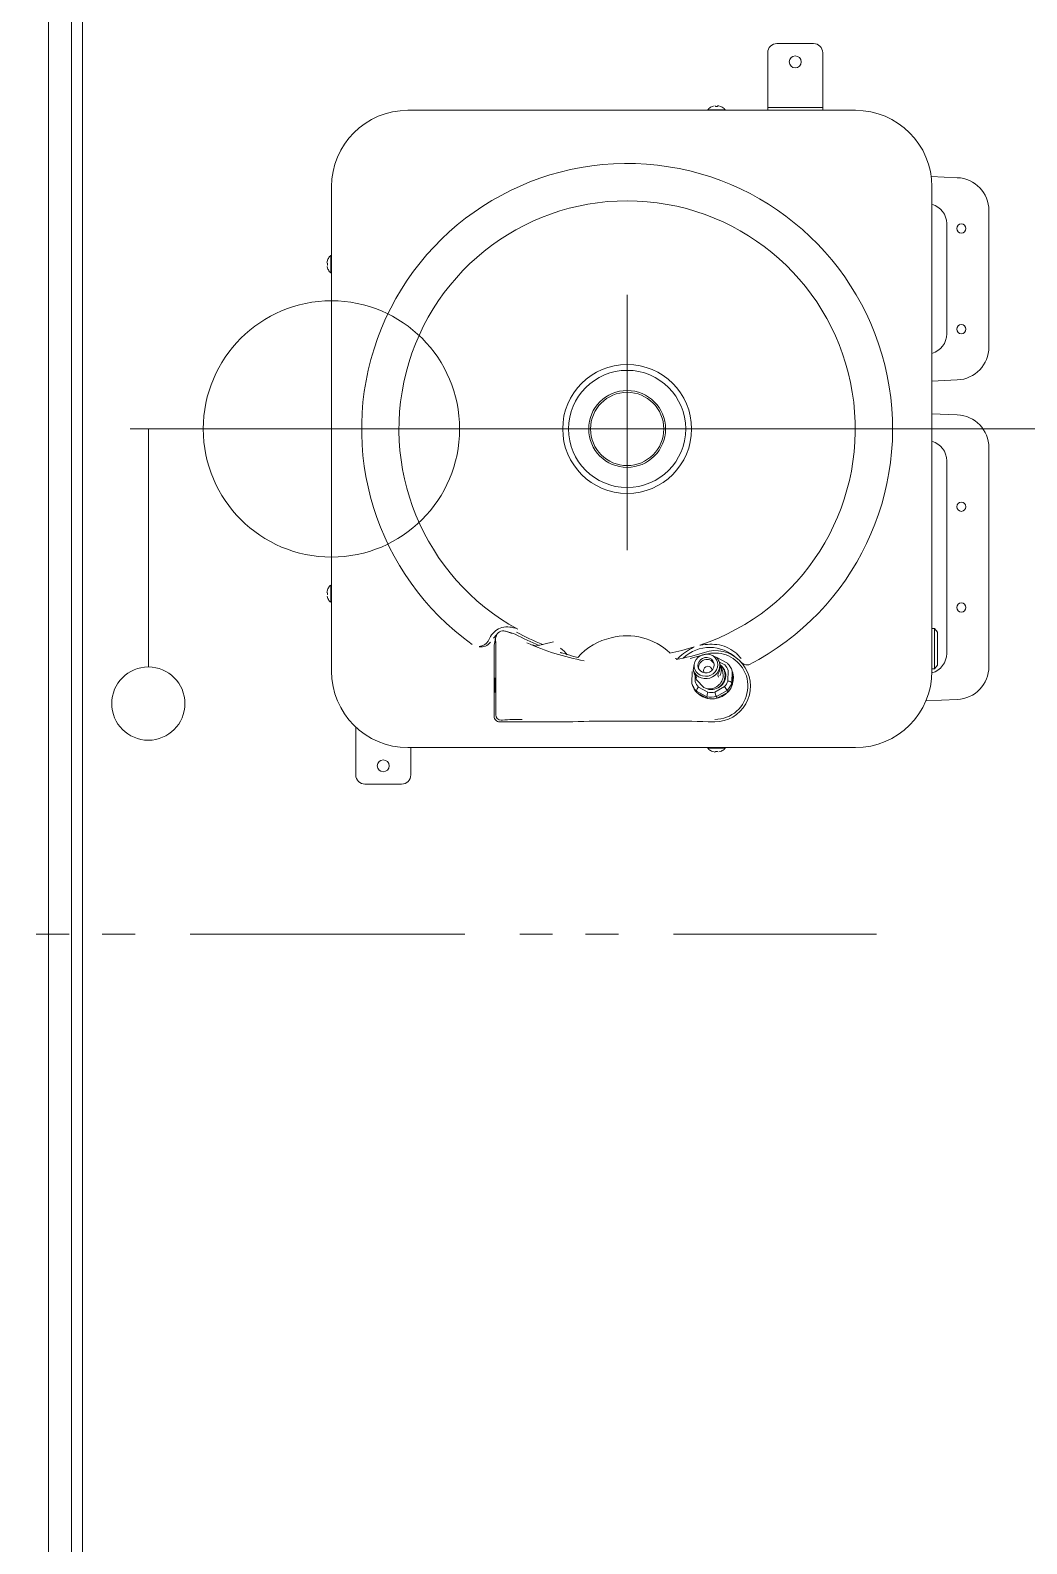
# Model space of a CAD drawing. Units: millimetres at full size. Extents: x -12803 to 120774, y -9413 to 101127.
# Drawn here: x 93084 to 93629, y 10164 to 10990 of the extents above; entities that cross this region are included whole.
import ezdxf

# ---------------------------------------------------------------- set-up
doc = ezdxf.new("R2010")
doc.units = ezdxf.units.MM
doc.header["$LTSCALE"] = 30
doc.linetypes.add('DOUBLE_CHAIN1', pattern=[8.8, 5, -1, 0.6, -0.6, 0.6, -1])
doc.linetypes.add('LONG_CHAIN', pattern=[21, 18, -1, 1, -1])
doc.layers.add('0-0_NoName', color=7, linetype='Continuous')
for name, color, linetype, lineweight in [('2-2_間仕切り芯', 7, 'DOUBLE_CHAIN1', 15), ('2-3_間仕切り', 7, 'Continuous', 15), ('3-3_AIHO30-厨房機器', 7, 'Continuous', 15), ('3-5_AIHO57-排水立上げ', 7, 'Continuous', 15), ('3-6_AIHO56-排水接続', 7, 'Continuous', 15)]:
    doc.layers.add(name, color=color, linetype=linetype, lineweight=lineweight)

# ---------------------------------------------------------------- blocks, each defined once
blk = doc.blocks.new('グループ部品-732')
at = {"layer": '2-2_間仕切り芯'}
blk.add_line((90795.67, 10496.41), (93546.63, 10496.41), dxfattribs=at)
at = {"layer": '2-3_間仕切り'}
for p, q in [((93094.36, 11818.91), (93094.36, 8763.91)), ((93106.86, 11818.91), (93106.86, 8853.91)), ((93112.86, 11812.91), (93112.86, 8866.41))]:
    blk.add_line(p, q, dxfattribs=at)
at = {"layer": '3-3_AIHO30-厨房機器'}
for p, q in [((93487.16, 10977.91), (93487.16, 10947.91)), ((93492.16, 10982.91), (93512.16, 10982.91)), ((93517.16, 10977.91), (93517.16, 10947.91)), ((93290.66, 10946.46), (93535.06, 10946.46)), ((93454.46, 10946.76), (93454.46, 10946.46)), ((93463.86, 10946.76), (93454.46, 10946.76)), ((93457.03, 10948.6), (93457.86, 10948.82)), ((93460.46, 10948.82), (93461.28, 10948.6)), ((93463.86, 10946.46), (93463.86, 10946.76)), ((93487.16, 10946.46), (93487.16, 10947.91)), ((93248.86, 10640.16), (93248.86, 10904.66)), ((93576.48, 10910.26), (93590.68, 10909.65)), ((93576.86, 10904.66), (93576.86, 10640.16)), ((93607.91, 10891.67), (93607.91, 10817.16)), ((93584.91, 10884.55), (93584.91, 10824.28)), ((93246.49, 10863.71), (93246.72, 10864.54)), ((93248.86, 10867.11), (93248.56, 10867.11)), ((93248.56, 10867.11), (93248.56, 10862.41)), ((93248.56, 10862.41), (93248.56, 10857.71)), ((93246.72, 10860.29), (93246.49, 10861.11)), ((93248.56, 10857.71), (93248.86, 10857.71)), ((93248.66, 10796.24), (93248.86, 10796.32)), ((93590.68, 10799.17), (93576.86, 10798.58)), ((93576.86, 10780.74), (93590.68, 10780.15)), ((93584.91, 10755.05), (93584.91, 10649.78)), ((93607.91, 10762.17), (93607.91, 10642.66)), ((93246.49, 10683.71), (93246.72, 10684.54)), ((93246.72, 10680.29), (93246.49, 10681.11)), ((93248.86, 10687.11), (93248.56, 10687.11)), ((93248.56, 10687.11), (93248.56, 10682.41)), ((93248.56, 10682.41), (93248.56, 10677.71)), ((93248.56, 10677.71), (93248.86, 10677.71)), ((93334.53, 10656.57), (93335.78, 10659.04)), ((93335.68, 10655.95), (93335.61, 10655.84)), ((93339.18, 10660.09), (93337.37, 10658.19)), ((93338.68, 10658.91), (93338.54, 10657.82)), ((93338.76, 10659.19), (93338.68, 10658.92)), ((93343.9, 10661.98), (93343.62, 10662.04)), ((93344.93, 10661.56), (93343.91, 10661.98)), ((93370.23, 10656.17), (93360.32, 10653.71)), ((93578.21, 10663.41), (93576.86, 10663.41)), ((93579.91, 10661.41), (93578.21, 10663.41)), ((93578.21, 10641.41), (93578.21, 10663.41)), ((93579.91, 10643.41), (93579.91, 10661.41)), ((93337.7, 10653.29), (93337.7, 10615.41)), ((93374.42, 10650.02), (93374.09, 10650.37)), ((93438.17, 10647.28), (93436.65, 10646.95)), ((93465.12, 10644.47), (93459.41, 10647.53)), ((93470.22, 10649.67), (93472.71, 10646.95)), ((93445.81, 10639.85), (93445.7, 10633.52)), ((93446.45, 10640.67), (93447.05, 10643.8)), ((93446.45, 10640.67), (93446.69, 10639.95)), ((93446.69, 10639.95), (93447.23, 10638.75)), ((93460.94, 10644.64), (93460.7, 10645.36)), ((93463.71, 10643.5), (93460.8, 10645.07)), ((93462.54, 10639.79), (93461.53, 10642.85)), ((93464.22, 10637.87), (93463.49, 10640.1)), ((93465.41, 10634.73), (93465.52, 10640.48)), ((93467.71, 10640.15), (93467.6, 10633.82)), ((93467.71, 10640.15), (93468.01, 10639.17)), ((93467.9, 10632.83), (93468.01, 10639.17)), ((93576.86, 10641.41), (93578.21, 10641.41)), ((93578.21, 10641.41), (93579.91, 10643.41)), ((93445.71, 10633.44), (93446.01, 10632.46)), ((93447.28, 10638.15), (93448.17, 10635.45)), ((93447.56, 10637.31), (93447.51, 10634.43)), ((93447.97, 10637.49), (93448.33, 10636.41)), ((93452.19, 10631.25), (93448.17, 10635.45)), ((93449.31, 10631.41), (93454.5, 10628.62)), ((93458.21, 10628.68), (93463.5, 10631.65)), ((93460.24, 10636.92), (93459.89, 10638)), ((93467.9, 10632.83), (93467.6, 10633.82)), ((93453.94, 10626.17), (93448.22, 10629.24)), ((93448.52, 10628.26), (93448.22, 10629.24)), ((93448.52, 10628.26), (93454.24, 10625.19)), ((93453.94, 10626.17), (93454.24, 10625.19)), ((93464.94, 10629.52), (93459.1, 10626.26)), ((93459.4, 10625.28), (93459.1, 10626.26)), ((93459.4, 10625.28), (93465.24, 10628.54)), ((93464.94, 10629.52), (93465.24, 10628.54)), ((93590.68, 10624.67), (93573.58, 10623.94)), ((93262.16, 10583.41), (93262.16, 10609.58)), ((93340.69, 10612.41), (93377.7, 10612.41)), ((93342.31, 10613.43), (93341.58, 10613.3)), ((93433.7, 10612.83), (93401.7, 10612.83)), ((93457.7, 10612.41), (93458.21, 10612.41)), ((93535.06, 10598.36), (93290.66, 10598.36)), ((93292.16, 10583.41), (93292.16, 10598.36)), ((93454.46, 10598.36), (93454.46, 10598.06)), ((93454.46, 10598.06), (93459.16, 10598.06)), ((93459.16, 10598.06), (93463.86, 10598.06)), ((93463.86, 10598.06), (93463.86, 10598.36)), ((93457.86, 10596), (93457.03, 10596.23)), ((93461.28, 10596.23), (93460.46, 10596)), ((93287.16, 10578.41), (93267.16, 10578.41))]:
    blk.add_line(p, q, dxfattribs=at)
at = {"layer": '3-3_AIHO30-厨房機器', "linetype": 'LONG_CHAIN'}
for p, q in [((93410.36, 10706.26), (93410.36, 10845.7)), ((93220.81, 10772.41), (93639.99, 10772.41))]:
    blk.add_line(p, q, dxfattribs=at)
at = {"layer": '3-3_AIHO30-厨房機器'}
for points in [[(93458.67, 10948.82), (93458.68, 10948.6), (93459.63, 10948.6), (93459.65, 10948.82)], [(93487.16, 10947.91), (93517.16, 10947.91), (93517.16, 10946.46)], [(93246.49, 10861.92), (93246.72, 10861.94), (93246.72, 10862.89), (93246.49, 10862.9)], [(93246.49, 10681.92), (93246.72, 10681.94), (93246.72, 10682.89), (93246.49, 10682.9)], [(93338.77, 10659.21), (93338.36, 10657.54), (93338.01, 10655.52)], [(93347.02, 10661), (93345.13, 10661.62), (93343.6, 10662.05)], [(93377.7, 10649.23), (93374, 10650.26), (93373.86, 10650.3)], [(93433.72, 10650.02), (93440.3, 10651.46), (93447.03, 10653.33)], [(93453, 10649.24), (93448.08, 10647.88), (93444.8, 10647.08)], [(93460.7, 10645.36), (93459.41, 10647.53), (93456.44, 10648.84)], [(93461.02, 10643.34), (93460.85, 10641.83), (93460.34, 10640.37), (93459.51, 10639.04), (93458.4, 10637.9), (93457.06, 10636.99), (93455.57, 10636.37), (93453.98, 10636.05), (93452.37, 10636.06), (93450.82, 10636.4), (93449.4, 10637.05), (93448.17, 10637.97), (93447.2, 10639.14), (93446.52, 10640.48), (93446.45, 10640.67)], [(93447.82, 10636.95), (93447.23, 10638.33), (93447.05, 10639.07)], [(93452.36, 10639.26), (93452.2, 10639.55), (93452.02, 10640.4)], [(93460.7, 10645.36), (93460.85, 10644.83), (93461.02, 10643.34)], [(93462.86, 10637.76), (93462.68, 10639.26), (93462.54, 10639.79)], [(93459.65, 10596), (93459.63, 10596.23), (93458.68, 10596.23), (93458.67, 10596)]]:
    blk.add_lwpolyline(points, dxfattribs=at)
for points in [[(93459.91, 10643.65), (93459.74, 10645.04), (93459.23, 10646.34), (93458.4, 10647.48), (93457.31, 10648.4), (93456.01, 10649.05), (93454.58, 10649.39), (93453.08, 10649.41), (93451.61, 10649.1), (93450.23, 10648.48), (93449.03, 10647.59), (93448.07, 10646.47), (93447.39, 10645.19), (93447.05, 10643.8), (93447.05, 10642.4), (93447.39, 10641.04), (93448.07, 10639.81), (93449.03, 10638.78), (93450.23, 10637.99), (93451.61, 10637.49), (93453.08, 10637.31), (93454.58, 10637.46), (93456.01, 10637.92), (93457.31, 10638.68), (93458.4, 10639.69), (93459.23, 10640.91), (93459.74, 10642.25)], [(93457.93, 10643.57), (93457.75, 10644.74), (93457.22, 10645.81), (93456.38, 10646.67), (93455.31, 10647.27), (93454.09, 10647.55), (93452.82, 10647.5), (93451.6, 10647.11), (93450.53, 10646.42), (93449.7, 10645.48), (93449.17, 10644.37), (93448.99, 10643.18), (93449.17, 10642.01), (93449.7, 10640.95), (93450.53, 10640.08), (93451.6, 10639.48), (93452.82, 10639.2), (93454.09, 10639.25), (93455.31, 10639.64), (93456.38, 10640.33), (93457.22, 10641.27), (93457.75, 10642.38)]]:
    blk.add_lwpolyline(points, close=True, dxfattribs=at)
for centre, radius in [((93502.16, 10972.91), 3.25), ((93592.91, 10881.91), 2.5), ((93592.91, 10826.91), 2.5), ((93410.36, 10772.41), 35.21), ((93410.36, 10772.41), 32), ((93410.36, 10772.41), 21), ((93410.36, 10772.41), 20), ((93592.91, 10729.91), 2.5), ((93592.91, 10674.91), 2.5), ((93277.16, 10588.41), 3.25)]:
    blk.add_circle(centre, radius, dxfattribs=at)
for centre, radius, start, end in [((93492.16, 10977.91), 5, 90, 180), ((93512.16, 10977.91), 5, 0, 90), ((93290.66, 10904.66), 41.8, 90, 180), ((93457.01, 10945.19), 3, 131.20813, 148.49311), ((93459.06, 10942.86), 6.1, 109.44646, 131.20813), ((93460.05, 10947.67), 1.23, 70.71173, 109.28827), ((93459.26, 10942.86), 6.1, 48.79187, 70.52724), ((93461.3, 10945.19), 3, 31.50689, 48.79187), ((93535.06, 10904.66), 41.8, 0, 90), ((93410.36, 10772.41), 145, 297.30898, 234.31004), ((93589.91, 10891.67), 18, 0, 87.54597), ((93410.36, 10772.41), 124.6, 288.5473, 241.33378), ((93573.91, 10884.55), 11, 0, 74.4439), ((93247.65, 10863.31), 1.23, 160.71173, 199.28827), ((93252.46, 10862.51), 6.1, 138.79187, 160.52724), ((93250.12, 10864.55), 3, 121.50689, 138.79187), ((93252.46, 10862.31), 6.1, 199.44646, 221.20813), ((93250.12, 10860.27), 3, 221.20813, 238.49311), ((93573.91, 10824.28), 11, 285.5561, 0), ((93589.91, 10817.16), 18, 272.45403, 0), ((93589.91, 10762.17), 18, 0, 87.54597), ((93573.91, 10755.05), 11, 0, 74.4439), ((93247.65, 10683.31), 1.23, 160.71173, 199.28827), ((93252.46, 10682.51), 6.1, 138.79187, 160.52724), ((93252.46, 10682.31), 6.1, 199.44646, 221.20813), ((93250.12, 10684.55), 3, 121.50689, 138.79187), ((93250.12, 10680.27), 3, 221.20813, 238.49311), ((93345.88, 10652.83), 11.86, 109.48182, 148.4369), ((93344.75, 10649.68), 14.62, 67.4812, 101.11666), ((93329.17, 10660.02), 6.37, 273.14499, 327.30694), ((93330.66, 10659.45), 6.13, 259.60138, 323.92648), ((93345.19, 10653.37), 7.5, 163.32573, 180.65884), ((91714.67, 10635.37), 1624.03, 359.32689, 0.79189), ((93342.73, 10658.06), 4.07, 73.29036, 168.20903), ((93322.99, 10584.07), 80.55, 71.04583, 74.19294), ((93345.61, 10653.63), 7.5, 61.84409, 79.20926), ((93412.79, 10782.69), 138, 242.53944, 248.58158), ((93410.36, 10772.41), 126.38, 241.4342, 248.64451), ((93412.02, 10780.11), 136.66, 245.61353, 259.41481), ((93409.36, 10624.39), 34.84, 102.71285, 138.12555), ((93410.2, 10625.11), 34.33, 46.80597, 104.33404), ((93353.94, 10637.21), 17.94, 67.72068, 74.40521), ((93361.26, 10657.98), 4.29, 234.36072, 250.64965), ((93367.81, 10642.67), 11.7, 32.50758, 58.03618), ((93406.45, 10742.12), 97.24, 252.79969, 256.30079), ((93416.35, 10760.67), 116.1, 280.32006, 288.21509), ((93464.2, 10618.62), 38.71, 116.92912, 132.25254), ((93455.53, 10632.05), 21.01, 45.92632, 133.78624), ((93446.58, 10653.8), 0.663, 277.65447, 285.99184), ((93450.09, 10654.92), 0.663, 289.67624, 298.01216), ((93456.23, 10618.92), 35.9, 82.80977, 99.34485), ((93459.19, 10630.52), 20.91, 94.08537, 108.23707), ((93458.19, 10631.96), 18.08, 33.16505, 106.75597), ((93458.21, 10631.9), 19.49, 270, 91.50821), ((93455.38, 10632.38), 22.79, 49.3593, 76.4417), ((93573.91, 10649.78), 11, 285.49352, 0), ((93290.66, 10640.16), 41.8, 180, 270), ((93423.86, 10624.09), 27.59, 29.05305, 32.10383), ((93453.91, 10642), 4.54, 29.37917, 187.07729), ((93454.42, 10640.37), 2.39, 8.38641, 179.36667), ((93462.95, 10637.57), 3.09, 145.63136, 172.05538), ((93457.24, 10636.25), 11.16, 285.24667, 15.12776), ((93454.58, 10642.6), 6.68, 330.62573, 17.85441), ((93455.22, 10640.79), 6.63, 330.50678, 26.26872), ((93457.27, 10637.68), 6.95, 359.18253, 53.98744), ((93457.36, 10637.33), 6.98, 18.55586, 53.63851), ((93456.54, 10637.82), 7.31, 359.94078, 35.19858), ((93457.49, 10637.74), 8.48, 18.83504, 42.77158), ((93457.89, 10637.14), 10.28, 17.02641, 44.58021), ((93476.71, 10650.06), 6.58, 225.8079, 268.04177), ((93459.6, 10632.34), 16.7, 350.59587, 34.70776), ((93476.36, 10644.9), 1.42, 274.89465, 291.29129), ((93535.06, 10640.16), 41.8, 270, 0), ((93589.91, 10642.66), 18, 272.45403, 0), ((93384.15, 10632.41), 46.21, 175.03382, 184.96618), ((93292.08, 10632.41), 46.21, 355.03382, 4.96618), ((93455.54, 10636.45), 10.28, 197.02641, 224.58021), ((93456.59, 10636.07), 11.18, 198.85368, 288.69441), ((93455.84, 10635.47), 10.28, 197.02641, 224.58021), ((93455.54, 10637.17), 8.48, 198.83504, 222.77158), ((93451.98, 10628.7), 3.81, 134.68155, 171.82196), ((93456.31, 10638.02), 7.93, 238.68349, 356.83642), ((93455.18, 10638.11), 7.69, 257.93069, 357.43159), ((93455.67, 10637.95), 8.19, 304.95805, 359.029), ((93456.71, 10637.99), 9.29, 316.96871, 339.486), ((93456.58, 10625.41), 9.32, 26.22055, 42.0286), ((93456.95, 10637.44), 11.25, 315.26458, 341.19014), ((93457.25, 10636.46), 11.25, 315.26458, 341.19014), ((93465.26, 10631.29), 3.44, 47.13773, 87.36666), ((93459.95, 10626.09), 6.01, 155.12978, 179.24898), ((93456.32, 10637.97), 12.04, 258.58316, 283.35888), ((93456.62, 10636.99), 12.04, 258.58316, 283.35888), ((93456.19, 10638.42), 9.95, 260.21311, 281.72893), ((93458.3, 10631.64), 17.89, 269.72284, 353.4734), ((93388.49, 10601.63), 74.79, 19.22894, 21.20982), ((93340.69, 10615.41), 3, 179.98806, 270.01194), ((93341.58, 10616.3), 3, 180.08169, 269.91831), ((93350.64, 10505.18), 108.57, 88.77868, 94.40133), ((93399.65, 10042.44), 570.4, 89.79465, 92.20596), ((93435.74, 10042.44), 570.4, 87.79404, 90.20535), ((93457.01, 10599.63), 3, 211.50689, 228.79187), ((93459.06, 10601.96), 6.1, 228.79187, 250.52724), ((93459.26, 10601.96), 6.1, 289.44646, 311.20813), ((93461.3, 10599.63), 3, 311.20813, 328.49311), ((93458.26, 10597.16), 1.23, 250.71173, 289.28827), ((93267.16, 10583.41), 5, 180, 270), ((93287.16, 10583.41), 5, 270, 0)]:
    blk.add_arc(centre, radius, start, end, dxfattribs=at)
at = {"layer": '3-5_AIHO57-排水立上げ'}
blk.add_lwpolyline([(93178.86, 10772.41), (93148.86, 10772.41), (93148.86, 10642.41)], dxfattribs=at)
blk.add_circle((93148.86, 10622.41), 20, dxfattribs=at)
at = {"layer": '3-6_AIHO56-排水接続'}
for p, q in [((93248.86, 10662.41), (93248.86, 10882.41)), ((93138.86, 10772.41), (93358.86, 10772.41))]:
    blk.add_line(p, q, dxfattribs=at)
blk.add_circle((93248.86, 10772.41), 70, dxfattribs=at)
blk = doc.blocks.new('グループ部品-763')
at = {"layer": '2-2_間仕切り芯'}
blk.add_line((90795.67, 10496.41), (93546.63, 10496.41), dxfattribs=at)
at = {"layer": '3-3_AIHO30-厨房機器'}
for p, q in [((93487.16, 10977.91), (93487.16, 10947.91)), ((93492.16, 10982.91), (93512.16, 10982.91)), ((93517.16, 10977.91), (93517.16, 10947.91)), ((93290.66, 10946.46), (93535.06, 10946.46)), ((93454.46, 10946.76), (93454.46, 10946.46)), ((93463.86, 10946.76), (93454.46, 10946.76)), ((93457.03, 10948.6), (93457.86, 10948.82)), ((93460.46, 10948.82), (93461.28, 10948.6)), ((93463.86, 10946.46), (93463.86, 10946.76)), ((93487.16, 10946.46), (93487.16, 10947.91)), ((93248.86, 10640.16), (93248.86, 10904.66)), ((93576.48, 10910.26), (93590.68, 10909.65)), ((93576.86, 10904.66), (93576.86, 10640.16)), ((93607.91, 10891.67), (93607.91, 10817.16)), ((93584.91, 10884.55), (93584.91, 10824.28)), ((93246.49, 10863.71), (93246.72, 10864.54)), ((93248.86, 10867.11), (93248.56, 10867.11)), ((93248.56, 10867.11), (93248.56, 10862.41)), ((93248.56, 10862.41), (93248.56, 10857.71)), ((93246.72, 10860.29), (93246.49, 10861.11)), ((93248.56, 10857.71), (93248.86, 10857.71)), ((93248.66, 10796.24), (93248.86, 10796.32)), ((93590.68, 10799.17), (93576.86, 10798.58)), ((93576.86, 10780.74), (93590.68, 10780.15)), ((93584.91, 10755.05), (93584.91, 10649.78)), ((93607.91, 10762.17), (93607.91, 10642.66)), ((93246.49, 10683.71), (93246.72, 10684.54)), ((93246.72, 10680.29), (93246.49, 10681.11)), ((93248.86, 10687.11), (93248.56, 10687.11)), ((93248.56, 10687.11), (93248.56, 10682.41)), ((93248.56, 10682.41), (93248.56, 10677.71)), ((93248.56, 10677.71), (93248.86, 10677.71)), ((93334.53, 10656.57), (93335.78, 10659.04)), ((93335.68, 10655.95), (93335.61, 10655.84)), ((93339.18, 10660.09), (93337.37, 10658.19)), ((93338.68, 10658.91), (93338.54, 10657.82)), ((93338.76, 10659.19), (93338.68, 10658.92)), ((93343.9, 10661.98), (93343.62, 10662.04)), ((93344.93, 10661.56), (93343.91, 10661.98)), ((93370.23, 10656.17), (93360.32, 10653.71)), ((93578.21, 10663.41), (93576.86, 10663.41)), ((93579.91, 10661.41), (93578.21, 10663.41)), ((93578.21, 10641.41), (93578.21, 10663.41)), ((93579.91, 10643.41), (93579.91, 10661.41)), ((93337.7, 10653.29), (93337.7, 10615.41)), ((93374.42, 10650.02), (93374.09, 10650.37)), ((93438.17, 10647.28), (93436.65, 10646.95)), ((93465.12, 10644.47), (93459.41, 10647.53)), ((93470.22, 10649.67), (93472.71, 10646.95)), ((93445.81, 10639.85), (93445.7, 10633.52)), ((93446.45, 10640.67), (93447.05, 10643.8)), ((93446.45, 10640.67), (93446.69, 10639.95)), ((93446.69, 10639.95), (93447.23, 10638.75)), ((93460.94, 10644.64), (93460.7, 10645.36)), ((93463.71, 10643.5), (93460.8, 10645.07)), ((93462.54, 10639.79), (93461.53, 10642.85)), ((93464.22, 10637.87), (93463.49, 10640.1)), ((93465.41, 10634.73), (93465.52, 10640.48)), ((93467.71, 10640.15), (93467.6, 10633.82)), ((93467.71, 10640.15), (93468.01, 10639.17)), ((93467.9, 10632.83), (93468.01, 10639.17)), ((93576.86, 10641.41), (93578.21, 10641.41)), ((93578.21, 10641.41), (93579.91, 10643.41)), ((93445.71, 10633.44), (93446.01, 10632.46)), ((93447.28, 10638.15), (93448.17, 10635.45)), ((93447.56, 10637.31), (93447.51, 10634.43)), ((93447.97, 10637.49), (93448.33, 10636.41)), ((93452.19, 10631.25), (93448.17, 10635.45)), ((93449.31, 10631.41), (93454.5, 10628.62)), ((93458.21, 10628.68), (93463.5, 10631.65)), ((93460.24, 10636.92), (93459.89, 10638)), ((93467.9, 10632.83), (93467.6, 10633.82)), ((93453.94, 10626.17), (93448.22, 10629.24)), ((93448.52, 10628.26), (93448.22, 10629.24)), ((93448.52, 10628.26), (93454.24, 10625.19)), ((93453.94, 10626.17), (93454.24, 10625.19)), ((93464.94, 10629.52), (93459.1, 10626.26)), ((93459.4, 10625.28), (93459.1, 10626.26)), ((93459.4, 10625.28), (93465.24, 10628.54)), ((93464.94, 10629.52), (93465.24, 10628.54)), ((93590.68, 10624.67), (93573.58, 10623.94)), ((93262.16, 10583.41), (93262.16, 10609.58)), ((93340.69, 10612.41), (93377.7, 10612.41)), ((93342.31, 10613.43), (93341.58, 10613.3)), ((93433.7, 10612.83), (93401.7, 10612.83)), ((93457.7, 10612.41), (93458.21, 10612.41)), ((93535.06, 10598.36), (93290.66, 10598.36)), ((93292.16, 10583.41), (93292.16, 10598.36)), ((93454.46, 10598.36), (93454.46, 10598.06)), ((93454.46, 10598.06), (93459.16, 10598.06)), ((93459.16, 10598.06), (93463.86, 10598.06)), ((93463.86, 10598.06), (93463.86, 10598.36)), ((93457.86, 10596), (93457.03, 10596.23)), ((93461.28, 10596.23), (93460.46, 10596)), ((93287.16, 10578.41), (93267.16, 10578.41))]:
    blk.add_line(p, q, dxfattribs=at)
at = {"layer": '3-3_AIHO30-厨房機器', "linetype": 'LONG_CHAIN'}
for p, q in [((93410.36, 10706.26), (93410.36, 10845.7)), ((93220.81, 10772.41), (93639.99, 10772.41))]:
    blk.add_line(p, q, dxfattribs=at)
at = {"layer": '3-3_AIHO30-厨房機器'}
for points in [[(93458.67, 10948.82), (93458.68, 10948.6), (93459.63, 10948.6), (93459.65, 10948.82)], [(93487.16, 10947.91), (93517.16, 10947.91), (93517.16, 10946.46)], [(93246.49, 10861.92), (93246.72, 10861.94), (93246.72, 10862.89), (93246.49, 10862.9)], [(93246.49, 10681.92), (93246.72, 10681.94), (93246.72, 10682.89), (93246.49, 10682.9)], [(93338.77, 10659.21), (93338.36, 10657.54), (93338.01, 10655.52)], [(93347.02, 10661), (93345.13, 10661.62), (93343.6, 10662.05)], [(93377.7, 10649.23), (93374, 10650.26), (93373.86, 10650.3)], [(93433.72, 10650.02), (93440.3, 10651.46), (93447.03, 10653.33)], [(93453, 10649.24), (93448.08, 10647.88), (93444.8, 10647.08)], [(93460.7, 10645.36), (93459.41, 10647.53), (93456.44, 10648.84)], [(93461.02, 10643.34), (93460.85, 10641.83), (93460.34, 10640.37), (93459.51, 10639.04), (93458.4, 10637.9), (93457.06, 10636.99), (93455.57, 10636.37), (93453.98, 10636.05), (93452.37, 10636.06), (93450.82, 10636.4), (93449.4, 10637.05), (93448.17, 10637.97), (93447.2, 10639.14), (93446.52, 10640.48), (93446.45, 10640.67)], [(93447.82, 10636.95), (93447.23, 10638.33), (93447.05, 10639.07)], [(93452.36, 10639.26), (93452.2, 10639.55), (93452.02, 10640.4)], [(93460.7, 10645.36), (93460.85, 10644.83), (93461.02, 10643.34)], [(93462.86, 10637.76), (93462.68, 10639.26), (93462.54, 10639.79)], [(93459.65, 10596), (93459.63, 10596.23), (93458.68, 10596.23), (93458.67, 10596)]]:
    blk.add_lwpolyline(points, dxfattribs=at)
for points in [[(93459.91, 10643.65), (93459.74, 10645.04), (93459.23, 10646.34), (93458.4, 10647.48), (93457.31, 10648.4), (93456.01, 10649.05), (93454.58, 10649.39), (93453.08, 10649.41), (93451.61, 10649.1), (93450.23, 10648.48), (93449.03, 10647.59), (93448.07, 10646.47), (93447.39, 10645.19), (93447.05, 10643.8), (93447.05, 10642.4), (93447.39, 10641.04), (93448.07, 10639.81), (93449.03, 10638.78), (93450.23, 10637.99), (93451.61, 10637.49), (93453.08, 10637.31), (93454.58, 10637.46), (93456.01, 10637.92), (93457.31, 10638.68), (93458.4, 10639.69), (93459.23, 10640.91), (93459.74, 10642.25)], [(93457.93, 10643.57), (93457.75, 10644.74), (93457.22, 10645.81), (93456.38, 10646.67), (93455.31, 10647.27), (93454.09, 10647.55), (93452.82, 10647.5), (93451.6, 10647.11), (93450.53, 10646.42), (93449.7, 10645.48), (93449.17, 10644.37), (93448.99, 10643.18), (93449.17, 10642.01), (93449.7, 10640.95), (93450.53, 10640.08), (93451.6, 10639.48), (93452.82, 10639.2), (93454.09, 10639.25), (93455.31, 10639.64), (93456.38, 10640.33), (93457.22, 10641.27), (93457.75, 10642.38)]]:
    blk.add_lwpolyline(points, close=True, dxfattribs=at)
for centre, radius in [((93502.16, 10972.91), 3.25), ((93592.91, 10881.91), 2.5), ((93592.91, 10826.91), 2.5), ((93410.36, 10772.41), 35.21), ((93410.36, 10772.41), 32), ((93410.36, 10772.41), 21), ((93410.36, 10772.41), 20), ((93592.91, 10729.91), 2.5), ((93592.91, 10674.91), 2.5), ((93277.16, 10588.41), 3.25)]:
    blk.add_circle(centre, radius, dxfattribs=at)
for centre, radius, start, end in [((93492.16, 10977.91), 5, 90, 180), ((93512.16, 10977.91), 5, 0, 90), ((93290.66, 10904.66), 41.8, 90, 180), ((93457.01, 10945.19), 3, 131.20813, 148.49311), ((93459.06, 10942.86), 6.1, 109.44646, 131.20813), ((93460.05, 10947.67), 1.23, 70.71173, 109.28827), ((93459.26, 10942.86), 6.1, 48.79187, 70.52724), ((93461.3, 10945.19), 3, 31.50689, 48.79187), ((93535.06, 10904.66), 41.8, 0, 90), ((93410.36, 10772.41), 145, 297.30898, 234.31004), ((93589.91, 10891.67), 18, 0, 87.54597), ((93410.36, 10772.41), 124.6, 288.5473, 241.33378), ((93573.91, 10884.55), 11, 0, 74.4439), ((93247.65, 10863.31), 1.23, 160.71173, 199.28827), ((93252.46, 10862.51), 6.1, 138.79187, 160.52724), ((93250.12, 10864.55), 3, 121.50689, 138.79187), ((93252.46, 10862.31), 6.1, 199.44646, 221.20813), ((93250.12, 10860.27), 3, 221.20813, 238.49311), ((93573.91, 10824.28), 11, 285.5561, 0), ((93589.91, 10817.16), 18, 272.45403, 0), ((93589.91, 10762.17), 18, 0, 87.54597), ((93573.91, 10755.05), 11, 0, 74.4439), ((93247.65, 10683.31), 1.23, 160.71173, 199.28827), ((93252.46, 10682.51), 6.1, 138.79187, 160.52724), ((93252.46, 10682.31), 6.1, 199.44646, 221.20813), ((93250.12, 10684.55), 3, 121.50689, 138.79187), ((93250.12, 10680.27), 3, 221.20813, 238.49311), ((93345.88, 10652.83), 11.86, 109.48182, 148.4369), ((93344.75, 10649.68), 14.62, 67.4812, 101.11666), ((93329.17, 10660.02), 6.37, 273.14499, 327.30694), ((93330.66, 10659.45), 6.13, 259.60138, 323.92648), ((93345.19, 10653.37), 7.5, 163.32573, 180.65884), ((91714.67, 10635.37), 1624.03, 359.32689, 0.79189), ((93342.73, 10658.06), 4.07, 73.29036, 168.20903), ((93322.99, 10584.07), 80.55, 71.04583, 74.19294), ((93345.61, 10653.63), 7.5, 61.84409, 79.20926), ((93412.79, 10782.69), 138, 242.53944, 248.58158), ((93410.36, 10772.41), 126.38, 241.4342, 248.64451), ((93412.02, 10780.11), 136.66, 245.61353, 259.41481), ((93409.36, 10624.39), 34.84, 102.71285, 138.12555), ((93410.2, 10625.11), 34.33, 46.80597, 104.33404), ((93353.94, 10637.21), 17.94, 67.72068, 74.40521), ((93361.26, 10657.98), 4.29, 234.36072, 250.64965), ((93367.81, 10642.67), 11.7, 32.50758, 58.03618), ((93406.45, 10742.12), 97.24, 252.79969, 256.30079), ((93416.35, 10760.67), 116.1, 280.32006, 288.21509), ((93464.2, 10618.62), 38.71, 116.92912, 132.25254), ((93455.53, 10632.05), 21.01, 45.92632, 133.78624), ((93446.58, 10653.8), 0.663, 277.65447, 285.99184), ((93450.09, 10654.92), 0.663, 289.67624, 298.01216), ((93456.23, 10618.92), 35.9, 82.80977, 99.34485), ((93459.19, 10630.52), 20.91, 94.08537, 108.23707), ((93458.19, 10631.96), 18.08, 33.16505, 106.75597), ((93458.21, 10631.9), 19.49, 270, 91.50821), ((93455.38, 10632.38), 22.79, 49.3593, 76.4417), ((93573.91, 10649.78), 11, 285.49352, 0), ((93290.66, 10640.16), 41.8, 180, 270), ((93423.86, 10624.09), 27.59, 29.05305, 32.10383), ((93453.91, 10642), 4.54, 29.37917, 187.07729), ((93454.42, 10640.37), 2.39, 8.38641, 179.36667), ((93462.95, 10637.57), 3.09, 145.63136, 172.05538), ((93457.24, 10636.25), 11.16, 285.24667, 15.12776), ((93454.58, 10642.6), 6.68, 330.62573, 17.85441), ((93455.22, 10640.79), 6.63, 330.50678, 26.26872), ((93457.27, 10637.68), 6.95, 359.18253, 53.98744), ((93457.36, 10637.33), 6.98, 18.55586, 53.63851), ((93456.54, 10637.82), 7.31, 359.94078, 35.19858), ((93457.49, 10637.74), 8.48, 18.83504, 42.77158), ((93457.89, 10637.14), 10.28, 17.02641, 44.58021), ((93476.71, 10650.06), 6.58, 225.8079, 268.04177), ((93459.6, 10632.34), 16.7, 350.59587, 34.70776), ((93476.36, 10644.9), 1.42, 274.89465, 291.29129), ((93535.06, 10640.16), 41.8, 270, 0), ((93589.91, 10642.66), 18, 272.45403, 0), ((93384.15, 10632.41), 46.21, 175.03382, 184.96618), ((93292.08, 10632.41), 46.21, 355.03382, 4.96618), ((93455.54, 10636.45), 10.28, 197.02641, 224.58021), ((93456.59, 10636.07), 11.18, 198.85368, 288.69441), ((93455.84, 10635.47), 10.28, 197.02641, 224.58021), ((93455.54, 10637.17), 8.48, 198.83504, 222.77158), ((93451.98, 10628.7), 3.81, 134.68155, 171.82196), ((93456.31, 10638.02), 7.93, 238.68349, 356.83642), ((93455.18, 10638.11), 7.69, 257.93069, 357.43159), ((93455.67, 10637.95), 8.19, 304.95805, 359.029), ((93456.71, 10637.99), 9.29, 316.96871, 339.486), ((93456.58, 10625.41), 9.32, 26.22055, 42.0286), ((93456.95, 10637.44), 11.25, 315.26458, 341.19014), ((93457.25, 10636.46), 11.25, 315.26458, 341.19014), ((93465.26, 10631.29), 3.44, 47.13773, 87.36666), ((93459.95, 10626.09), 6.01, 155.12978, 179.24898), ((93456.32, 10637.97), 12.04, 258.58316, 283.35888), ((93456.62, 10636.99), 12.04, 258.58316, 283.35888), ((93456.19, 10638.42), 9.95, 260.21311, 281.72893), ((93458.3, 10631.64), 17.89, 269.72284, 353.4734), ((93388.49, 10601.63), 74.79, 19.22894, 21.20982), ((93340.69, 10615.41), 3, 179.98806, 270.01194), ((93341.58, 10616.3), 3, 180.08169, 269.91831), ((93350.64, 10505.18), 108.57, 88.77868, 94.40133), ((93399.65, 10042.44), 570.4, 89.79465, 92.20596), ((93435.74, 10042.44), 570.4, 87.79404, 90.20535), ((93457.01, 10599.63), 3, 211.50689, 228.79187), ((93459.06, 10601.96), 6.1, 228.79187, 250.52724), ((93459.26, 10601.96), 6.1, 289.44646, 311.20813), ((93461.3, 10599.63), 3, 311.20813, 328.49311), ((93458.26, 10597.16), 1.23, 250.71173, 289.28827), ((93267.16, 10583.41), 5, 180, 270), ((93287.16, 10583.41), 5, 270, 0)]:
    blk.add_arc(centre, radius, start, end, dxfattribs=at)
at = {"layer": '3-5_AIHO57-排水立上げ'}
blk.add_lwpolyline([(93178.86, 10772.41), (93148.86, 10772.41), (93148.86, 10642.41)], dxfattribs=at)
blk.add_circle((93148.86, 10622.41), 20, dxfattribs=at)
at = {"layer": '3-6_AIHO56-排水接続'}
for p, q in [((93248.86, 10662.41), (93248.86, 10882.41)), ((93138.86, 10772.41), (93358.86, 10772.41))]:
    blk.add_line(p, q, dxfattribs=at)
blk.add_circle((93248.86, 10772.41), 70, dxfattribs=at)

msp = doc.modelspace()

# ---------------------------------------------------------------- block references
at = {"layer": '0-0_NoName'}
for name in ['グループ部品-732', 'グループ部品-763']:
    msp.add_blockref(name, (0, 0), dxfattribs=at)

doc.saveas('drawing.dxf')
